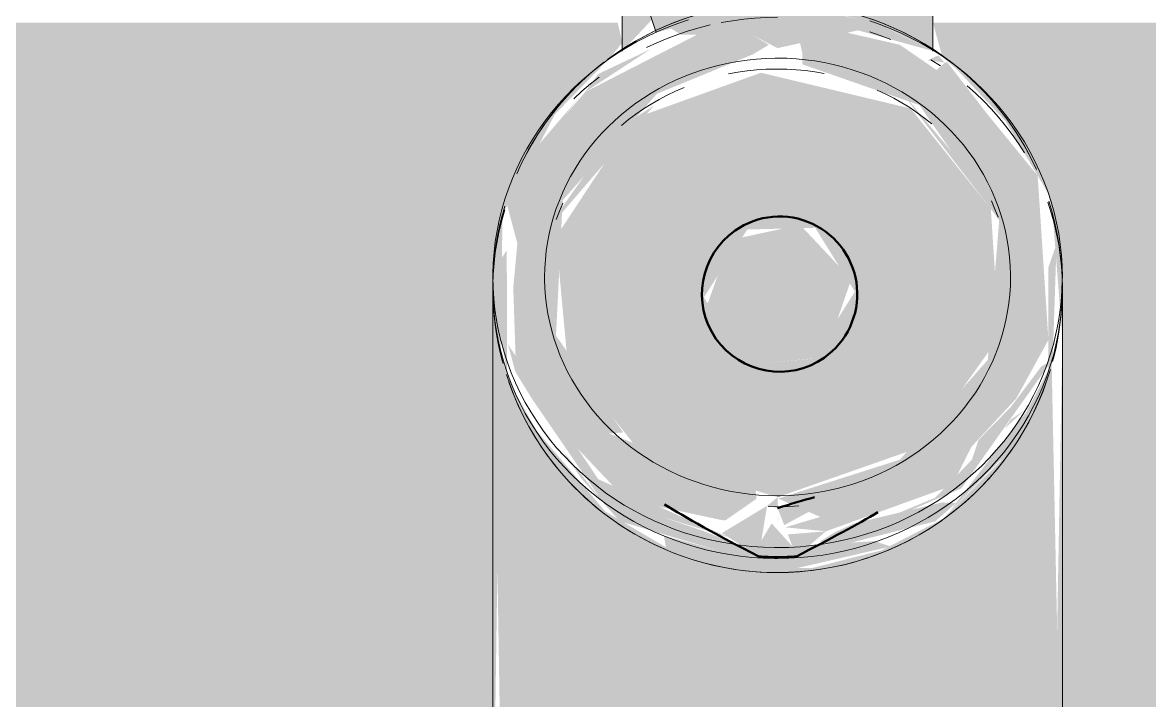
# Model space of a CAD drawing. Header units: inches. Extents: x -4218 to -1814, y 9706 to 12426.
# Drawn here: x -3280.745 to -3276.46, y 11921.538 to 11924.116 of the extents above; entities that cross this region are included whole.
import ezdxf

# ---------------------------------------------------------------- set-up
doc = ezdxf.new("R2010")
doc.units = ezdxf.units.IN
doc.header["$MEASUREMENT"] = 0
for name, color, linetype, lineweight in [('0-1', 7, 'Continuous', 5), ('0-2', 50, 'Continuous', 13), ('A-GENM-1', 11, 'Continuous', 9), ('A-GENM-2', 250, 'Continuous', 9), ('A-GENM-3', 10, 'Continuous', 50), ('Q-CASE-1', 9, 'Continuous', 9)]:
    doc.layers.add(name, color=color, linetype=linetype, lineweight=lineweight)

# ---------------------------------------------------------------- blocks, each defined once
blk = doc.blocks.new('Vanity Cabinet-Double Door - 33_-V73-FLOOR PLAN - 3RD FLOOR')
at = {"layer": 'Q-CASE-1'}
h = blk.add_hatch(color=256, dxfattribs=at)
h.paths.add_polyline_path([(-14.888, -0.75), (-15.0123, -0.75), (-15.0123, -5.0579), (0.7972, -5.0579), (0.7616, -4.9281), (0.704, -4.8773), (0.5221, -4.6841), (0.358, -4.4066), (0.3419, -4.3291), (0.305, -3.8577), (0.3419, -1.7851), (0.3641, -1.7851), (0.3419, -1.707), (0.305, -1.707), (0.305, -0.75), (-13.7623, -0.75)], flags=0)
h.paths.add_polyline_path([(16.4877, -0.75), (2.4704, -0.75), (2.4335, -1.707), (2.4113, -1.707), (2.4412, -1.7851), (2.4704, -1.7851), (2.4335, -4.3291), (2.2343, -4.7089), (2.0241, -4.9248), (1.9783, -4.9807), (1.9956, -5.0579), (16.4877, -5.0579)], flags=0)
blk = doc.blocks.new('kitchen_faucet_14143 - kitchen_faucet_14143-2439044-FLOOR PLAN - 3RD FLOOR')
at = {"layer": 'A-GENM-1'}
for points in [[(2.2638, -0.2802), (2.2638, 1.0827), (0.289, 1.0421), (0.66, 0.8466), (0.8781, 0.6297), (0.9981, 0.3953), (1.0653, 0.1319), (1.0631, -0.1486), (0.9847, -0.4278), (0.8506, -0.6548), (0.6375, -0.8638), (0.4043, -0.9944), (0.2802, -1.0458), (0, -1.0827), (2.2638, -1.0458), (2.2638, -0.5413)], [(0.5364, 0.862), (0.4664, 0.9376), (0.5011, 0.8865)], [(0.8843, -0.1985), (0.8021, -0.0802), (0.7705, -0.0837), (0.5538, -0.6406), (0.5498, -0.5871), (0.1814, -0.8425), (-0.3329, -0.8173), (-0.738, -0.4587), (-0.8881, -0.0936), (-0.9245, -0.0331), (-0.9602, -0.0936), (-0.9829, -0.2669), (-0.7448, -0.7316), (-0.5036, -0.9376), (-0.3191, -1.0297), (-0.1697, -0.9894), (0, -1.005), (0.3089, -0.9947), (0.5211, -0.8295), (0.5471, -0.8206), (0.8051, -0.5769), (0.8831, -0.212)], [(-0.9705, -0.462), (-1.068, -0.1118), (-1.1106, -0.0936), (-6.351, -1.824), (-6.2575, -2.0265), (-6.2397, -2.1741), (-1.009, -0.4746)]]:
    blk.add_hatch(color=256, dxfattribs=at).paths.add_polyline_path(points, flags=0)
h = blk.add_hatch(color=256, dxfattribs=at)
h.paths.add_polyline_path([(-0.9118, 0), (-0.9793, 0.3056), (-0.901, 0.589), (-0.9969, 0.3982), (-1.066, 0.127), (-1.0636, -0.1447), (-0.991, -0.4125), (-0.963, -0.3683), (-0.9602, -0.0936), (-0.9126, -0.002)], flags=0)
h.paths.add_polyline_path([(0.7962, 0), (0.6052, 0.5445), (0.1862, 0.8425), (-0.3002, 0.8107), (-0.6821, 0.506), (-0.8181, -0.0632), (-0.6441, -0.5464), (-0.1935, -0.8425), (0.2737, -0.7992), (0.6454, -0.5062), (0.7811, -0.0492)], flags=0)
h.paths.add_polyline_path([(0.8373, 0), (0.7962, 0), (0.829, -0.0401)], flags=0)
h.paths.add_polyline_path([(0.8858, 0), (0.8578, 0.0079), (0.8854, -0.0012)], flags=0)
h.paths.add_polyline_path([(1.0827, 0), (0.9838, 0.4298), (0.963, 0.3683), (0.9838, 0.0569), (0.8956, -0.0226), (1.0093, -0.0907), (0.984, -0.1308), (1.003, -0.212), (0.9422, -0.4323), (0.9858, -0.4249), (1.0458, -0.2802), (1.0721, -0.0802)], flags=0)
h.paths.add_polyline_path([(0.8506, 0.6548), (0.6375, 0.8638), (0.4206, 0.9876), (0.5364, 0.8943), (0.818, 0.6785)], flags=0)
h.paths.add_polyline_path([(0.8506, -0.6548), (0.4963, -0.9563), (0.6445, -0.8585), (0.8299, -0.6818)], flags=0)
h.paths.add_polyline_path([(0.3219, -1.0285), (-0.1425, -1.0297), (-0.0786, -1.0723), (0, -1.0827), (0.3191, -1.0297)], flags=0)
h.paths.add_polyline_path([(0.3191, 1.0297), (0.2802, 1.0458), (-0.1668, 1.0607), (-0.0786, 1.0297), (0.3, 1.0297)], flags=0)
h.paths.add_polyline_path([(0.2916, -0.1171), (0.0364, -0.2803), (-0.2219, -0.1153), (-0.2285, 0.1429), (0.0146, 0.294), (0.2697, 0.1322), (0.2844, -0.0352)], flags=0)
h.paths.add_polyline_path([(-0.4306, -0.9835), (-0.7246, -0.7543), (-0.4806, -0.9628), (-0.4613, -0.9708)], flags=0)
h.paths.add_polyline_path([(-0.4466, 0.9769), (-0.6531, 0.8518), (-0.4557, 0.9715)], flags=0)
h = blk.add_hatch(color=256, dxfattribs=at)
h.paths.add_polyline_path([(0.9257, 0.1842), (0.7525, 0.6628), (0.6052, 0.7364), (0.4212, 0.907), (0.1978, 1.0297), (-0.4264, 0.9889), (-0.6553, 0.8017), (-0.8118, 0.6808), (-0.8566, 0.6368), (-0.8284, 0.6044), (-0.9246, 0.4645), (-1.0006, 0.1324), (-0.9371, 0.084), (-0.8938, 0.0936), (-0.8502, 0.0936), (-0.6949, 0.5392), (-0.2558, 0.8425), (0.2737, 0.7992), (0.6533, 0.4651), (0.8012, 0.0018), (0.8711, 0.1623), (0.9108, 0.0285)], flags=0)
h.paths.add_polyline_path([(0.0363, 0.9853), (0.0362, 0.9852), (-0.0414, 0.9939)], flags=0)
h = blk.add_hatch(color=256, dxfattribs=at)
h.paths.add_polyline_path([(0.9546, 0.2519), (0.7625, 0.6988), (0.5011, 0.8833), (0.2775, 1.0421), (0.2985, 1.0027), (0.4532, 0.8867), (0.5784, 0.7638), (0.653, 0.7392), (0.7982, 0.5992), (0.9376, 0.2634)], flags=0)
h.paths.add_polyline_path([(-0.2588, 0.8425), (-0.3257, 0.8228), (-0.7302, 0.4842), (-0.6776, 0.5207), (-0.2711, 0.833)], flags=0)
h.paths.add_polyline_path([(-0.8938, 0.0939), (-0.9353, 0.0936), (-0.8939, 0.0936)], flags=0)
h = blk.add_hatch(color=256, dxfattribs=at)
h.paths.add_polyline_path([(0.9838, 0.2208), (0.8877, 0.6), (0.818, 0.6785), (0.816, 0.6259), (0.8954, 0.2923), (0.9292, 0.2175), (0.965, 0.1608), (0.9828, 0.2175)], flags=0)
h.paths.add_polyline_path([(-0.7596, 0.7209), (-0.8841, 0.611), (-0.8655, 0.5701), (-0.8566, 0.6368), (-0.8577, 0.6455), (-0.7647, 0.717)], flags=0)
h = blk.add_hatch(color=256, dxfattribs=at)
h.paths.add_polyline_path([(-0.8999, 0.5906), (-3.9982, 0.5677), (-4.044, 0.5906), (-6.2992, 0.5704), (-6.2992, -0.5906), (-4.172, -0.5505), (-4.1133, -0.5704), (-3.8679, -0.5906), (-2.5781, -0.5704), (-1.0721, -0.0802), (-1.0613, 0.1621), (-0.9889, 0.4176), (-0.901, 0.589)], flags=0)
h.paths.add_polyline_path([(-0.8999, -0.5906), (-1.0197, -0.4781), (-1.3353, -0.5906), (-0.9079, -0.5906)], flags=0)
h.paths.add_polyline_path([(-3.8802, -0.5768), (-4.0429, -0.5704), (-3.9748, -0.571)], flags=0)
h = blk.add_hatch(color=256, dxfattribs=at)
h.paths.add_polyline_path([(0.2916, -0.1171), (0.2649, 0.1774), (-0.0326, 0.2802), (-0.2396, 0.0857), (-0.1824, -0.1784), (0.0725, -0.2707)], flags=0)
h.paths.add_polyline_path([(-6.5243, -2.1523), (-6.6719, -1.8966), (-6.988, -1.9326), (-7.1107, -2.1595), (-6.9672, -2.408), (-6.6531, -2.3754), (-6.5284, -2.1595)], flags=0)
h = blk.add_hatch(color=256, dxfattribs=at)
h.paths.add_polyline_path([(1.0215, 0.0715), (0.9257, 0.1842), (0.9376, 0.0389)], flags=0)
h.paths.add_polyline_path([(0.8373, 0), (0.9023, 0.0252), (0.8381, 0.1444), (0.8247, 0.0607)], flags=0)
h.paths.add_polyline_path([(1.0215, -0.0715), (0.829, -0.0401), (0.9327, -0.212), (1.0159, -0.0802)], flags=0)
h = blk.add_hatch(color=256, dxfattribs=at)
h.paths.add_polyline_path([(1.0093, -0.1985), (0.984, -0.1308), (0.9238, -0.284), (0.7868, -0.6862), (0.6151, -0.8206), (0.7245, -0.7464), (0.8877, -0.6), (1.003, -0.212)], flags=0)
h.paths.add_polyline_path([(0.6607, -0.7517), (0.5211, -0.8658), (0.6502, -0.7638)], flags=0)
h.paths.add_polyline_path([(-0.7448, -0.7316), (-0.9079, -0.4825), (-0.8136, -0.6816), (-0.7541, -0.7249)], flags=0)
h = blk.add_hatch(color=256, dxfattribs=at)
h.paths.add_polyline_path([(0.9467, -0.1898), (0.8692, -0.3683), (0.7277, -0.6818), (0.2159, -1.0248), (0.319, -0.9972), (0.4215, -0.9341), (0.7971, -0.6769), (0.9427, -0.2064)], flags=0)
h.paths.add_polyline_path([(-0.2588, -0.8425), (-0.6931, -0.4702), (-0.6052, -0.6081), (-0.2737, -0.8425)], flags=0)
at = {"layer": 'A-GENM-2'}
for p, q in [((2.2638, 1.0827), (0, 1.0827)), ((-0.8444, 0.6188), (-0.8672, 0.5829)), ((-0.8999, 0.5906), (-6.2992, 0.5906)), ((0.8322, 0), (0.8315, -0.0356)), ((-6.2431, -2.1752), (-0.9705, -0.462)), ((-1.3353, -0.5906), (-0.8999, -0.5906)), ((0, -1.0827), (2.2638, -1.0827))]:
    blk.add_line(p, q, dxfattribs=at)
at = {"layer": 'A-GENM-2', "flags": 128}
for points in [[(-0.0414, 1.0827), (-0.0828, 1.0818), (-0.1241, 1.0792), (-0.1652, 1.0748), (-0.2062, 1.0687), (-0.2469, 1.0609), (-0.2873, 1.0513), (-0.3272, 1.0401), (-0.3667, 1.0272), (-0.4056, 1.0126), (-0.444, 0.9964), (-0.4816, 0.9786), (-0.5186, 0.9592), (-0.5548, 0.9383), (-0.5901, 0.9159), (-0.6246, 0.8921), (-0.658, 0.8668), (-0.6905, 0.8401), (-0.722, 0.8121), (-0.7523, 0.7828), (-0.7815, 0.7523), (-0.8095, 0.7206), (-0.8362, 0.6877), (-0.8617, 0.6538), (-0.8858, 0.6188), (-0.9086, 0.5829), (-0.93, 0.546), (-0.95, 0.5083), (-0.9685, 0.4698), (-0.9856, 0.4305), (-1.0011, 0.3906), (-1.0152, 0.3501)], [(0.2687, 1.0488), (0.2265, 1.0587), (0.184, 1.0669), (0.1412, 1.0734), (0.0982, 1.0782), (0.055, 1.0813), (0.0117, 1.0826), (-0.0316, 1.0822), (-0.0749, 1.0801), (-0.118, 1.0762), (-0.1609, 1.0706), (-0.2036, 1.0634), (-0.246, 1.0544), (-0.288, 1.0437), (-0.3295, 1.0313)], [(0.2687, 1.0488), (0.2265, 1.0587), (0.184, 1.0669), (0.1412, 1.0734), (0.0982, 1.0782), (0.055, 1.0813), (0.0117, 1.0826), (-0.0316, 1.0822), (-0.0749, 1.0801), (-0.118, 1.0762), (-0.1609, 1.0706), (-0.2036, 1.0634), (-0.246, 1.0544), (-0.288, 1.0437), (-0.3295, 1.0313)], [(0.2687, 1.0488), (0.2265, 1.0587), (0.184, 1.0669), (0.1412, 1.0734), (0.0982, 1.0782), (0.055, 1.0813), (0.0117, 1.0826), (-0.0316, 1.0822), (-0.0749, 1.0801), (-0.118, 1.0762), (-0.1609, 1.0706), (-0.2036, 1.0634), (-0.246, 1.0544), (-0.288, 1.0437), (-0.3295, 1.0313)], [(0.2687, 1.0488), (0.2265, 1.0587), (0.184, 1.0669), (0.1412, 1.0734), (0.0982, 1.0782), (0.055, 1.0813), (0.0117, 1.0826), (-0.0316, 1.0822), (-0.0749, 1.0801), (-0.118, 1.0762), (-0.1609, 1.0706), (-0.2036, 1.0634), (-0.246, 1.0544), (-0.288, 1.0437), (-0.3295, 1.0313)], [(0.2687, 1.0488), (0.2265, 1.0587), (0.184, 1.0669), (0.1412, 1.0734), (0.0982, 1.0782), (0.055, 1.0813), (0.0117, 1.0826), (-0.0316, 1.0822), (-0.0749, 1.0801), (-0.118, 1.0762), (-0.1609, 1.0706), (-0.2036, 1.0634), (-0.246, 1.0544), (-0.288, 1.0437), (-0.3295, 1.0313)], [(0.2687, 1.0488), (0.2265, 1.0587), (0.184, 1.0669), (0.1412, 1.0734), (0.0982, 1.0782), (0.055, 1.0813), (0.0117, 1.0826), (-0.0316, 1.0822), (-0.0749, 1.0801), (-0.118, 1.0762), (-0.1609, 1.0706), (-0.2036, 1.0634), (-0.246, 1.0544), (-0.288, 1.0437), (-0.3295, 1.0313)], [(0, 1.0827), (-0.0414, 1.0818), (-0.0827, 1.0792), (-0.1239, 1.0748), (-0.1648, 1.0687), (-0.2055, 1.0609), (-0.2459, 1.0513), (-0.2858, 1.0401), (-0.3253, 1.0272)], [(0.9877, 0), (0.9869, 0.0431), (0.9844, 0.0861), (0.9803, 0.129), (0.9747, 0.1717), (0.9674, 0.2141), (0.9585, 0.2561), (0.948, 0.2978), (0.9359, 0.339), (0.9223, 0.3797), (0.9072, 0.4198), (0.8905, 0.4593), (0.8724, 0.498), (0.8528, 0.5359), (0.8318, 0.573), (0.8093, 0.6092), (0.7856, 0.6444), (0.7604, 0.6787), (0.734, 0.7118), (0.7064, 0.7439), (0.6775, 0.7747), (0.6475, 0.8043), (0.6164, 0.8327), (0.5841, 0.8597), (0.5509, 0.8854), (0.5167, 0.9096), (0.4816, 0.9324), (0.4457, 0.9538), (0.4089, 0.9735), (0.3714, 0.9918), (0.3333, 1.0084), (0.2945, 1.0234), (0.2551, 1.0368), (0.2153, 1.0485), (0.1751, 1.0585), (0.1345, 1.0668), (0.0936, 1.0733), (0.0524, 1.0782), (0.0112, 1.0813), (-0.0302, 1.0826), (-0.0414, 1.0827)], [(1.0291, 0), (1.0282, 0.0431), (1.0258, 0.0861), (1.0217, 0.129), (1.016, 0.1717), (1.0087, 0.2141), (0.9998, 0.2561), (0.9894, 0.2978), (0.9773, 0.339), (0.9637, 0.3797), (0.9486, 0.4198), (0.9319, 0.4593), (0.9138, 0.498), (0.8942, 0.5359), (0.8731, 0.573), (0.8507, 0.6092), (0.8269, 0.6444), (0.8018, 0.6787), (0.7754, 0.7118), (0.7478, 0.7439), (0.7189, 0.7747), (0.6889, 0.8043), (0.6577, 0.8327), (0.6255, 0.8597), (0.5923, 0.8854), (0.5581, 0.9096), (0.523, 0.9324), (0.4871, 0.9538), (0.4503, 0.9735), (0.4128, 0.9918), (0.3747, 1.0084), (0.3359, 1.0234), (0.2965, 1.0368), (0.2567, 1.0485), (0.2164, 1.0585), (0.1758, 1.0668), (0.1349, 1.0733), (0.0938, 1.0782), (0.0525, 1.0813), (0.0112, 1.0826), (0, 1.0827)], [(1.0827, 0), (1.0818, 0.0433), (1.0792, 0.0865), (1.0749, 0.1296), (1.0688, 0.1725), (1.0611, 0.2151), (1.0516, 0.2574), (1.0405, 0.2992), (1.0277, 0.3406), (1.0133, 0.3814), (0.9972, 0.4216), (0.9796, 0.4612), (0.9603, 0.5), (0.9396, 0.538), (0.9173, 0.5751), (0.8936, 0.6113), (0.8684, 0.6466), (0.8419, 0.6808), (0.814, 0.7139), (0.7848, 0.7459), (0.7543, 0.7767), (0.7226, 0.8062), (0.6898, 0.8345), (0.6559, 0.8614), (0.6209, 0.8869), (0.585, 0.911), (0.5481, 0.9337), (0.5103, 0.9549), (0.4717, 0.9745), (0.4324, 0.9926), (0.3923, 1.0091), (0.3516, 1.024), (0.3104, 1.0372)], [(0.8684, 0.6466), (0.8419, 0.6808), (0.814, 0.7139), (0.7848, 0.7459), (0.7543, 0.7767), (0.7226, 0.8062), (0.6898, 0.8345), (0.6559, 0.8614), (0.6209, 0.8869), (0.585, 0.911), (0.5481, 0.9337), (0.5103, 0.9549), (0.4717, 0.9745), (0.4324, 0.9926), (0.3923, 1.0091)], [(0.8684, 0.6466), (0.8419, 0.6808), (0.814, 0.7139), (0.7848, 0.7459), (0.7543, 0.7767), (0.7226, 0.8062), (0.6898, 0.8345), (0.6559, 0.8614), (0.6209, 0.8869), (0.585, 0.911), (0.5481, 0.9337), (0.5103, 0.9549), (0.4717, 0.9745), (0.4324, 0.9926), (0.3923, 1.0091)], [(0.8684, 0.6466), (0.8419, 0.6808), (0.814, 0.7139), (0.7848, 0.7459), (0.7543, 0.7767), (0.7226, 0.8062), (0.6898, 0.8345), (0.6559, 0.8614), (0.6209, 0.8869), (0.585, 0.911), (0.5481, 0.9337), (0.5103, 0.9549), (0.4717, 0.9745), (0.4324, 0.9926), (0.3923, 1.0091)], [(0.8684, 0.6466), (0.8419, 0.6808), (0.814, 0.7139), (0.7848, 0.7459), (0.7543, 0.7767), (0.7226, 0.8062), (0.6898, 0.8345), (0.6559, 0.8614), (0.6209, 0.8869), (0.585, 0.911), (0.5481, 0.9337), (0.5103, 0.9549), (0.4717, 0.9745), (0.4324, 0.9926), (0.3923, 1.0091)], [(0.8684, 0.6466), (0.8419, 0.6808), (0.814, 0.7139), (0.7848, 0.7459), (0.7543, 0.7767), (0.7226, 0.8062), (0.6898, 0.8345), (0.6559, 0.8614), (0.6209, 0.8869), (0.585, 0.911), (0.5481, 0.9337), (0.5103, 0.9549), (0.4717, 0.9745), (0.4324, 0.9926), (0.3923, 1.0091)], [(-0.4506, 0.9845), (-0.4896, 0.9657), (-0.5278, 0.9453), (-0.5652, 0.9235), (-0.6016, 0.9001), (-0.6372, 0.8753), (-0.6717, 0.8492), (-0.7051, 0.8216), (-0.7374, 0.7928), (-0.7685, 0.7626), (-0.7984, 0.7313), (-0.827, 0.6988), (-0.8542, 0.6652), (-0.8802, 0.6305), (-0.9047, 0.5948), (-0.9277, 0.5581), (-0.9493, 0.5206), (-0.9694, 0.4822), (-0.9879, 0.443), (-1.0048, 0.4032), (-1.0201, 0.3627)], [(-0.4506, 0.9845), (-0.4896, 0.9657), (-0.5278, 0.9453), (-0.5652, 0.9235), (-0.6016, 0.9001), (-0.6372, 0.8753), (-0.6717, 0.8492), (-0.7051, 0.8216), (-0.7374, 0.7928), (-0.7685, 0.7626), (-0.7984, 0.7313), (-0.827, 0.6988), (-0.8542, 0.6652)], [(-0.4506, 0.9845), (-0.4896, 0.9657), (-0.5278, 0.9453), (-0.5652, 0.9235), (-0.6016, 0.9001), (-0.6372, 0.8753), (-0.6717, 0.8492), (-0.7051, 0.8216), (-0.7374, 0.7928), (-0.7685, 0.7626), (-0.7984, 0.7313), (-0.827, 0.6988), (-0.8542, 0.6652)], [(-0.4506, 0.9845), (-0.4896, 0.9657), (-0.5278, 0.9453), (-0.5652, 0.9235), (-0.6016, 0.9001), (-0.6372, 0.8753), (-0.6717, 0.8492), (-0.7051, 0.8216), (-0.7374, 0.7928), (-0.7685, 0.7626), (-0.7984, 0.7313), (-0.827, 0.6988), (-0.8542, 0.6652)], [(-0.4506, 0.9845), (-0.4896, 0.9657), (-0.5278, 0.9453), (-0.5652, 0.9235), (-0.6016, 0.9001), (-0.6372, 0.8753), (-0.6717, 0.8492), (-0.7051, 0.8216), (-0.7374, 0.7928), (-0.7685, 0.7626), (-0.7984, 0.7313), (-0.827, 0.6988), (-0.8542, 0.6652)], [(-0.4506, 0.9845), (-0.4896, 0.9657), (-0.5278, 0.9453), (-0.5652, 0.9235), (-0.6016, 0.9001), (-0.6372, 0.8753), (-0.6717, 0.8492), (-0.7051, 0.8216), (-0.7374, 0.7928), (-0.7685, 0.7626), (-0.7984, 0.7313), (-0.827, 0.6988), (-0.8542, 0.6652)], [(-0.5134, 0.9383), (-0.5487, 0.9159), (-0.5832, 0.8921), (-0.6167, 0.8668), (-0.6491, 0.8401), (-0.6806, 0.8121), (-0.7109, 0.7828), (-0.7401, 0.7523), (-0.7681, 0.7206)], [(-0.8736, 0), (-0.8729, 0.0356), (-0.8709, 0.0712), (-0.8675, 0.1067), (-0.8628, 0.142), (-0.8568, 0.177), (-0.8494, 0.2118), (-0.8408, 0.2462), (-0.8308, 0.2802), (-0.8196, 0.3137), (-0.8072, 0.3468), (-0.7935, 0.3792), (-0.7785, 0.411), (-0.7624, 0.4422), (-0.7452, 0.4726), (-0.7268, 0.5023), (-0.7074, 0.5311), (-0.6868, 0.5591), (-0.6653, 0.5862), (-0.6427, 0.6123), (-0.6192, 0.6374), (-0.5948, 0.6615), (-0.5695, 0.6845), (-0.5434, 0.7064), (-0.5165, 0.7272), (-0.4889, 0.7468), (-0.4606, 0.7652), (-0.4316, 0.7824), (-0.402, 0.7983), (-0.3718, 0.813), (-0.3412, 0.8263), (-0.31, 0.8384), (-0.2785, 0.8491), (-0.2466, 0.8585), (-0.2144, 0.8665), (-0.1819, 0.8731), (-0.1492, 0.8784), (-0.1163, 0.8822), (-0.0833, 0.8847), (-0.0503, 0.8858), (-0.0414, 0.8858)], [(-0.0414, 0.8858), (-0.0083, 0.8851), (0.0247, 0.883), (0.0576, 0.8795), (0.0903, 0.8747), (0.1229, 0.8684), (0.1552, 0.8608), (0.1872, 0.8518), (0.2188, 0.8414), (0.2501, 0.8297), (0.2808, 0.8167), (0.3111, 0.8024), (0.3409, 0.7868), (0.37, 0.77), (0.3986, 0.7519), (0.4264, 0.7326), (0.4535, 0.7121), (0.4798, 0.6905), (0.5053, 0.6678), (0.53, 0.644), (0.5537, 0.6192), (0.5765, 0.5933), (0.5983, 0.5665), (0.6192, 0.5388), (0.6389, 0.5102), (0.6576, 0.4807), (0.6751, 0.4505), (0.6915, 0.4195), (0.7068, 0.3879), (0.7208, 0.3556), (0.7336, 0.3227), (0.7452, 0.2893), (0.7555, 0.2554), (0.7645, 0.2211), (0.7722, 0.1864), (0.7786, 0.1514), (0.7836, 0.1162), (0.7874, 0.0808), (0.7897, 0.0452), (0.7908, 0.0096), (0.7908, 0)], [(-0.3305, 0.813), (-0.2998, 0.8263), (-0.2687, 0.8384)], [(-0.8802, 0.6305), (-0.9047, 0.5948), (-0.9277, 0.5581), (-0.9493, 0.5206), (-0.9694, 0.4822), (-0.9879, 0.443), (-1.0048, 0.4032), (-1.0201, 0.3627), (-1.0338, 0.3216), (-1.0458, 0.28), (-1.0562, 0.238), (-1.0649, 0.1955), (-1.0718, 0.1528), (-1.0771, 0.1098), (-1.0806, 0.0666), (-1.0824, 0.0234), (-1.0827, 0)], [(-0.8802, 0.6305), (-0.9047, 0.5948), (-0.9277, 0.5581), (-0.9493, 0.5206), (-0.9694, 0.4822), (-0.9879, 0.443), (-1.0048, 0.4032), (-1.0201, 0.3627), (-1.0338, 0.3216), (-1.0458, 0.28), (-1.0562, 0.238), (-1.0649, 0.1955), (-1.0718, 0.1528), (-1.0771, 0.1098), (-1.0806, 0.0666), (-1.0824, 0.0234), (-1.0827, 0)], [(-0.8802, 0.6305), (-0.9047, 0.5948), (-0.9277, 0.5581), (-0.9493, 0.5206), (-0.9694, 0.4822), (-0.9879, 0.443), (-1.0048, 0.4032), (-1.0201, 0.3627), (-1.0338, 0.3216), (-1.0458, 0.28), (-1.0562, 0.238), (-1.0649, 0.1955), (-1.0718, 0.1528), (-1.0771, 0.1098), (-1.0806, 0.0666), (-1.0824, 0.0234), (-1.0827, 0)], [(-0.8802, 0.6305), (-0.9047, 0.5948), (-0.9277, 0.5581), (-0.9493, 0.5206), (-0.9694, 0.4822), (-0.9879, 0.443), (-1.0048, 0.4032), (-1.0201, 0.3627), (-1.0338, 0.3216), (-1.0458, 0.28), (-1.0562, 0.238), (-1.0649, 0.1955), (-1.0718, 0.1528), (-1.0771, 0.1098), (-1.0806, 0.0666), (-1.0824, 0.0234), (-1.0827, 0)], [(-0.8802, 0.6305), (-0.9047, 0.5948), (-0.9277, 0.5581), (-0.9493, 0.5206), (-0.9694, 0.4822), (-0.9879, 0.443), (-1.0048, 0.4032), (-1.0201, 0.3627), (-1.0338, 0.3216), (-1.0458, 0.28), (-1.0562, 0.238), (-1.0649, 0.1955), (-1.0718, 0.1528), (-1.0771, 0.1098), (-1.0806, 0.0666), (-1.0824, 0.0234), (-1.0827, 0)], [(1.0827, 0), (1.0818, 0.0433), (1.0792, 0.0865), (1.0749, 0.1296), (1.0688, 0.1725), (1.0611, 0.2151), (1.0516, 0.2574), (1.0405, 0.2992), (1.0277, 0.3406), (1.0133, 0.3814), (0.9972, 0.4216), (0.9796, 0.4612), (0.9603, 0.5), (0.9396, 0.538), (0.9173, 0.5751), (0.8936, 0.6113)], [(1.0827, 0), (1.0818, 0.0433), (1.0792, 0.0865), (1.0749, 0.1296), (1.0688, 0.1725), (1.0611, 0.2151), (1.0516, 0.2574), (1.0405, 0.2992), (1.0277, 0.3406), (1.0133, 0.3814), (0.9972, 0.4216), (0.9796, 0.4612), (0.9603, 0.5), (0.9396, 0.538), (0.9173, 0.5751), (0.8936, 0.6113)], [(1.0827, 0), (1.0818, 0.0433), (1.0792, 0.0865), (1.0749, 0.1296), (1.0688, 0.1725), (1.0611, 0.2151), (1.0516, 0.2574), (1.0405, 0.2992), (1.0277, 0.3406), (1.0133, 0.3814), (0.9972, 0.4216), (0.9796, 0.4612), (0.9603, 0.5), (0.9396, 0.538), (0.9173, 0.5751), (0.8936, 0.6113)], [(1.0827, 0), (1.0818, 0.0433), (1.0792, 0.0865), (1.0749, 0.1296), (1.0688, 0.1725), (1.0611, 0.2151), (1.0516, 0.2574), (1.0405, 0.2992), (1.0277, 0.3406), (1.0133, 0.3814), (0.9972, 0.4216), (0.9796, 0.4612), (0.9603, 0.5), (0.9396, 0.538), (0.9173, 0.5751), (0.8936, 0.6113)], [(1.0827, 0), (1.0818, 0.0433), (1.0792, 0.0865), (1.0749, 0.1296), (1.0688, 0.1725), (1.0611, 0.2151), (1.0516, 0.2574), (1.0405, 0.2992), (1.0277, 0.3406), (1.0133, 0.3814), (0.9972, 0.4216), (0.9796, 0.4612), (0.9603, 0.5), (0.9396, 0.538), (0.9173, 0.5751), (0.8936, 0.6113)], [(-0.7521, 0.3792), (-0.7372, 0.411), (-0.7211, 0.4422), (-0.7038, 0.4726), (-0.6854, 0.5023), (-0.666, 0.5311), (-0.6454, 0.5591), (-0.6239, 0.5862)], [(-0.9442, 0.4305), (-0.9598, 0.3906), (-0.9738, 0.3501)], [(-0.8322, 0), (-0.8315, 0.0356), (-0.8295, 0.0712), (-0.8261, 0.1067), (-0.8214, 0.142), (-0.8154, 0.177)], [(0.8287, 0.0808), (0.8311, 0.0452), (0.8322, 0.0096), (0.8322, 0)], [(-1.0827, 0), (-1.0818, -0.0433), (-1.0792, -0.0865), (-1.0749, -0.1296), (-1.0688, -0.1725), (-1.0611, -0.2151), (-1.0516, -0.2574), (-1.0405, -0.2992), (-1.0277, -0.3406), (-1.0133, -0.3814), (-0.9972, -0.4216), (-0.9796, -0.4612), (-0.9603, -0.5), (-0.9396, -0.538), (-0.9173, -0.5751), (-0.8936, -0.6113), (-0.8684, -0.6466)], [(-1.0827, 0), (-1.0818, -0.0433), (-1.0792, -0.0865), (-1.0749, -0.1296), (-1.0688, -0.1725), (-1.0611, -0.2151), (-1.0516, -0.2574), (-1.0405, -0.2992), (-1.0277, -0.3406), (-1.0133, -0.3814), (-0.9972, -0.4216), (-0.9796, -0.4612), (-0.9603, -0.5), (-0.9396, -0.538), (-0.9173, -0.5751), (-0.8936, -0.6113)], [(-1.0827, 0), (-1.0818, -0.0433), (-1.0792, -0.0865), (-1.0749, -0.1296), (-1.0688, -0.1725), (-1.0611, -0.2151), (-1.0516, -0.2574), (-1.0405, -0.2992), (-1.0277, -0.3406), (-1.0133, -0.3814), (-0.9972, -0.4216), (-0.9796, -0.4612), (-0.9603, -0.5), (-0.9396, -0.538), (-0.9173, -0.5751), (-0.8936, -0.6113)], [(-1.0827, 0), (-1.0818, -0.0433), (-1.0792, -0.0865), (-1.0749, -0.1296), (-1.0688, -0.1725), (-1.0611, -0.2151), (-1.0516, -0.2574), (-1.0405, -0.2992), (-1.0277, -0.3406), (-1.0133, -0.3814), (-0.9972, -0.4216), (-0.9796, -0.4612), (-0.9603, -0.5), (-0.9396, -0.538), (-0.9173, -0.5751), (-0.8936, -0.6113)], [(-1.0827, 0), (-1.0818, -0.0433), (-1.0792, -0.0865), (-1.0749, -0.1296), (-1.0688, -0.1725), (-1.0611, -0.2151), (-1.0516, -0.2574), (-1.0405, -0.2992), (-1.0277, -0.3406), (-1.0133, -0.3814), (-0.9972, -0.4216), (-0.9796, -0.4612), (-0.9603, -0.5), (-0.9396, -0.538), (-0.9173, -0.5751), (-0.8936, -0.6113)], [(-1.0827, 0), (-1.0818, -0.0433), (-1.0792, -0.0865), (-1.0749, -0.1296), (-1.0688, -0.1725), (-1.0611, -0.2151), (-1.0516, -0.2574), (-1.0405, -0.2992), (-1.0277, -0.3406), (-1.0133, -0.3814), (-0.9972, -0.4216), (-0.9796, -0.4612), (-0.9603, -0.5), (-0.9396, -0.538), (-0.9173, -0.5751), (-0.8936, -0.6113)], [(-1.0187, -0.339), (-1.0051, -0.3797), (-0.9899, -0.4198), (-0.9733, -0.4593), (-0.9552, -0.498), (-0.9356, -0.5359), (-0.9145, -0.573), (-0.8921, -0.6092), (-0.8683, -0.6444), (-0.8432, -0.6787), (-0.8168, -0.7118), (-0.7891, -0.7439), (-0.7603, -0.7747), (-0.7303, -0.8043), (-0.6991, -0.8327), (-0.6669, -0.8597), (-0.6337, -0.8854), (-0.5995, -0.9096), (-0.5644, -0.9324), (-0.5284, -0.9538), (-0.4917, -0.9735), (-0.4542, -0.9918), (-0.416, -1.0084), (-0.3772, -1.0234), (-0.3379, -1.0368), (-0.2981, -1.0485), (-0.2578, -1.0585), (-0.2172, -1.0668), (-0.1763, -1.0733), (-0.1352, -1.0782), (-0.0939, -1.0813), (-0.0526, -1.0826), (-0.0414, -1.0827)], [(-1.0291, 0), (-1.0282, -0.0431), (-1.0258, -0.0861), (-1.0217, -0.129), (-1.016, -0.1717), (-1.0087, -0.2141)], [(-0.0414, -0.8858), (-0.0744, -0.8851), (-0.1074, -0.883), (-0.1403, -0.8795), (-0.1731, -0.8747), (-0.2056, -0.8684), (-0.2379, -0.8608), (-0.2699, -0.8518), (-0.3016, -0.8414), (-0.3328, -0.8297), (-0.3636, -0.8167), (-0.3939, -0.8024), (-0.4237, -0.7868), (-0.4528, -0.77), (-0.4813, -0.7519), (-0.5092, -0.7326), (-0.5363, -0.7121), (-0.5626, -0.6905), (-0.5881, -0.6678), (-0.6127, -0.644), (-0.6365, -0.6192), (-0.6593, -0.5933), (-0.6811, -0.5665), (-0.7019, -0.5388), (-0.7217, -0.5102), (-0.7403, -0.4807), (-0.7579, -0.4505), (-0.7743, -0.4195), (-0.7895, -0.3879), (-0.8036, -0.3556), (-0.8164, -0.3227), (-0.8279, -0.2893), (-0.8382, -0.2554), (-0.8472, -0.2211), (-0.8549, -0.1864), (-0.8613, -0.1514), (-0.8664, -0.1162), (-0.8701, -0.0808), (-0.8725, -0.0452), (-0.8735, -0.0096), (-0.8736, 0)], [(-0.8136, -0.1864), (-0.8199, -0.1514), (-0.825, -0.1162), (-0.8287, -0.0808), (-0.8311, -0.0452), (-0.8322, -0.0096), (-0.8322, 0)], [(-0.0414, -1.0827), (0, -1.0818), (0.0413, -1.0792), (0.0825, -1.0748), (0.1234, -1.0687), (0.1641, -1.0609), (0.2045, -1.0513), (0.2444, -1.0401), (0.2839, -1.0272), (0.3229, -1.0126), (0.3612, -0.9964), (0.3989, -0.9786), (0.4358, -0.9592), (0.472, -0.9383), (0.5073, -0.9159), (0.5418, -0.8921), (0.5753, -0.8668), (0.6078, -0.8401), (0.6392, -0.8121), (0.6695, -0.7828), (0.6987, -0.7523), (0.7267, -0.7206), (0.7534, -0.6877), (0.7789, -0.6538), (0.8031, -0.6188), (0.8258, -0.5829), (0.8473, -0.546), (0.8672, -0.5083), (0.8858, -0.4698), (0.9028, -0.4305), (0.9184, -0.3906), (0.9324, -0.3501), (0.9449, -0.309), (0.9558, -0.2674), (0.9651, -0.2255), (0.9728, -0.1831), (0.979, -0.1405), (0.9835, -0.0977), (0.9864, -0.0547), (0.9876, -0.0116), (0.9877, 0)], [(0.7908, 0), (0.7901, -0.0356), (0.7881, -0.0712), (0.7848, -0.1067), (0.7801, -0.142), (0.774, -0.177), (0.7667, -0.2118), (0.758, -0.2462), (0.7481, -0.2802), (0.7369, -0.3137), (0.7244, -0.3468), (0.7107, -0.3792), (0.6958, -0.411), (0.6797, -0.4422), (0.6624, -0.4726), (0.6441, -0.5023), (0.6246, -0.5311), (0.6041, -0.5591), (0.5825, -0.5862), (0.56, -0.6123), (0.5365, -0.6374), (0.5121, -0.6615), (0.4868, -0.6845), (0.4607, -0.7064), (0.4338, -0.7272), (0.4061, -0.7468), (0.3778, -0.7652), (0.3488, -0.7824), (0.3192, -0.7983), (0.2891, -0.813), (0.2584, -0.8263), (0.2273, -0.8384), (0.1957, -0.8491), (0.1638, -0.8585), (0.1316, -0.8665), (0.0991, -0.8731), (0.0664, -0.8784), (0.0336, -0.8822), (0.0006, -0.8847), (-0.0325, -0.8858), (-0.0414, -0.8858)], [(0, -1.0827), (0.0414, -1.0818), (0.0827, -1.0792), (0.1239, -1.0748), (0.1648, -1.0687), (0.2055, -1.0609), (0.2459, -1.0513), (0.2858, -1.0401), (0.3253, -1.0272), (0.3642, -1.0126), (0.4026, -0.9964), (0.4403, -0.9786), (0.4772, -0.9592), (0.5134, -0.9383), (0.5487, -0.9159), (0.5832, -0.8921), (0.6167, -0.8668), (0.6491, -0.8401), (0.6806, -0.8121), (0.7109, -0.7828), (0.7401, -0.7523), (0.7681, -0.7206), (0.7948, -0.6877), (0.8203, -0.6538), (0.8444, -0.6188), (0.8672, -0.5829), (0.8886, -0.546), (0.9086, -0.5083), (0.9272, -0.4698), (0.9442, -0.4305), (0.9598, -0.3906), (0.9738, -0.3501), (0.9863, -0.309), (0.9972, -0.2674), (1.0065, -0.2255), (1.0142, -0.1831), (1.0204, -0.1405), (1.0249, -0.0977), (1.0277, -0.0547), (1.029, -0.0116), (1.0291, 0)], [(0.3295, -1.0313), (0.3704, -1.0173), (0.4108, -1.0017), (0.4506, -0.9845), (0.4896, -0.9657), (0.5278, -0.9453), (0.5652, -0.9235), (0.6016, -0.9001), (0.6372, -0.8753), (0.6717, -0.8492), (0.7051, -0.8216), (0.7374, -0.7928), (0.7685, -0.7626), (0.7984, -0.7313), (0.827, -0.6988), (0.8542, -0.6652), (0.8802, -0.6305), (0.9047, -0.5948), (0.9277, -0.5581), (0.9493, -0.5206), (0.9694, -0.4822), (0.9879, -0.443), (1.0048, -0.4032), (1.0201, -0.3627), (1.0338, -0.3216), (1.0458, -0.28), (1.0562, -0.238), (1.0649, -0.1955), (1.0718, -0.1528), (1.0771, -0.1098), (1.0806, -0.0666), (1.0824, -0.0234), (1.0827, 0)], [(0.8957, -0.6079), (0.9047, -0.5948), (0.9277, -0.5581), (0.9493, -0.5206), (0.9694, -0.4822), (0.9879, -0.443), (1.0048, -0.4032), (1.0201, -0.3627), (1.0338, -0.3216), (1.0458, -0.28), (1.0562, -0.238), (1.0649, -0.1955), (1.0718, -0.1528), (1.0771, -0.1098), (1.0806, -0.0666), (1.0824, -0.0234), (1.0827, 0)], [(0.8957, -0.6079), (0.9047, -0.5948), (0.9277, -0.5581), (0.9493, -0.5206), (0.9694, -0.4822), (0.9879, -0.443), (1.0048, -0.4032), (1.0201, -0.3627), (1.0338, -0.3216), (1.0458, -0.28), (1.0562, -0.238), (1.0649, -0.1955), (1.0718, -0.1528), (1.0771, -0.1098), (1.0806, -0.0666), (1.0824, -0.0234), (1.0827, 0)], [(0.8957, -0.6079), (0.9047, -0.5948), (0.9277, -0.5581), (0.9493, -0.5206), (0.9694, -0.4822), (0.9879, -0.443), (1.0048, -0.4032), (1.0201, -0.3627), (1.0338, -0.3216), (1.0458, -0.28), (1.0562, -0.238), (1.0649, -0.1955), (1.0718, -0.1528), (1.0771, -0.1098), (1.0806, -0.0666), (1.0824, -0.0234), (1.0827, 0)], [(0.8957, -0.6079), (0.9047, -0.5948), (0.9277, -0.5581), (0.9493, -0.5206), (0.9694, -0.4822), (0.9879, -0.443), (1.0048, -0.4032), (1.0201, -0.3627), (1.0338, -0.3216), (1.0458, -0.28), (1.0562, -0.238), (1.0649, -0.1955), (1.0718, -0.1528), (1.0771, -0.1098), (1.0806, -0.0666), (1.0824, -0.0234), (1.0827, 0)], [(0.8957, -0.6079), (0.9047, -0.5948), (0.9277, -0.5581), (0.9493, -0.5206), (0.9694, -0.4822), (0.9879, -0.443), (1.0048, -0.4032), (1.0201, -0.3627), (1.0338, -0.3216), (1.0458, -0.28), (1.0562, -0.238), (1.0649, -0.1955), (1.0718, -0.1528), (1.0771, -0.1098), (1.0806, -0.0666), (1.0824, -0.0234), (1.0827, 0)], [(-0.9998, -0.2561), (-0.9894, -0.2978), (-0.9773, -0.339), (-0.9637, -0.3797), (-0.9486, -0.4198), (-0.9319, -0.4593), (-0.9138, -0.498)], [(-0.6179, -0.5933), (-0.6397, -0.5665), (-0.6605, -0.5388), (-0.6803, -0.5102), (-0.699, -0.4807), (-0.7165, -0.4505), (-0.7329, -0.4195), (-0.7482, -0.3879), (-0.7622, -0.3556)], [(-0.8419, -0.6808), (-0.814, -0.7139), (-0.7848, -0.7459), (-0.7543, -0.7767), (-0.7226, -0.8062), (-0.6898, -0.8345), (-0.6559, -0.8614), (-0.6209, -0.8869), (-0.585, -0.911), (-0.5481, -0.9337), (-0.5103, -0.9549), (-0.4717, -0.9745)], [(-0.8419, -0.6808), (-0.814, -0.7139), (-0.7848, -0.7459), (-0.7543, -0.7767), (-0.7226, -0.8062), (-0.6898, -0.8345), (-0.6559, -0.8614), (-0.6209, -0.8869), (-0.585, -0.911), (-0.5481, -0.9337), (-0.5103, -0.9549), (-0.4717, -0.9745)], [(-0.8419, -0.6808), (-0.814, -0.7139), (-0.7848, -0.7459), (-0.7543, -0.7767), (-0.7226, -0.8062), (-0.6898, -0.8345), (-0.6559, -0.8614), (-0.6209, -0.8869), (-0.585, -0.911), (-0.5481, -0.9337), (-0.5103, -0.9549), (-0.4717, -0.9745)], [(-0.8419, -0.6808), (-0.814, -0.7139), (-0.7848, -0.7459), (-0.7543, -0.7767), (-0.7226, -0.8062), (-0.6898, -0.8345), (-0.6559, -0.8614), (-0.6209, -0.8869), (-0.585, -0.911), (-0.5481, -0.9337), (-0.5103, -0.9549), (-0.4717, -0.9745)], [(-0.8419, -0.6808), (-0.814, -0.7139), (-0.7848, -0.7459), (-0.7543, -0.7767), (-0.7226, -0.8062), (-0.6898, -0.8345), (-0.6559, -0.8614), (-0.6209, -0.8869), (-0.585, -0.911), (-0.5481, -0.9337), (-0.5103, -0.9549), (-0.4717, -0.9745)], [(-0.8419, -0.6808), (-0.814, -0.7139), (-0.7848, -0.7459), (-0.7543, -0.7767), (-0.7226, -0.8062), (-0.6898, -0.8345), (-0.6559, -0.8614), (-0.6209, -0.8869), (-0.585, -0.911), (-0.5481, -0.9337), (-0.5103, -0.9549), (-0.4717, -0.9745)], [(-0.8018, -0.6787), (-0.7754, -0.7118), (-0.7478, -0.7439), (-0.7189, -0.7747)], [(0.4108, -1.0017), (0.4506, -0.9845), (0.4896, -0.9657), (0.5278, -0.9453), (0.5652, -0.9235), (0.6016, -0.9001), (0.6372, -0.8753), (0.6717, -0.8492), (0.7051, -0.8216), (0.7374, -0.7928), (0.7685, -0.7626), (0.7984, -0.7313), (0.827, -0.6988), (0.8542, -0.6652)], [(0.4108, -1.0017), (0.4506, -0.9845), (0.4896, -0.9657), (0.5278, -0.9453), (0.5652, -0.9235), (0.6016, -0.9001), (0.6372, -0.8753), (0.6717, -0.8492), (0.7051, -0.8216), (0.7374, -0.7928), (0.7685, -0.7626), (0.7984, -0.7313), (0.827, -0.6988), (0.8542, -0.6652)], [(0.4108, -1.0017), (0.4506, -0.9845), (0.4896, -0.9657), (0.5278, -0.9453), (0.5652, -0.9235), (0.6016, -0.9001), (0.6372, -0.8753), (0.6717, -0.8492), (0.7051, -0.8216), (0.7374, -0.7928), (0.7685, -0.7626), (0.7984, -0.7313), (0.827, -0.6988), (0.8542, -0.6652)], [(0.4108, -1.0017), (0.4506, -0.9845), (0.4896, -0.9657), (0.5278, -0.9453), (0.5652, -0.9235), (0.6016, -0.9001), (0.6372, -0.8753), (0.6717, -0.8492), (0.7051, -0.8216), (0.7374, -0.7928), (0.7685, -0.7626), (0.7984, -0.7313), (0.827, -0.6988), (0.8542, -0.6652)], [(0.4108, -1.0017), (0.4506, -0.9845), (0.4896, -0.9657), (0.5278, -0.9453), (0.5652, -0.9235), (0.6016, -0.9001), (0.6372, -0.8753), (0.6717, -0.8492), (0.7051, -0.8216), (0.7374, -0.7928), (0.7685, -0.7626), (0.7984, -0.7313), (0.827, -0.6988), (0.8542, -0.6652)], [(-0.2602, -0.8414), (-0.2914, -0.8297), (-0.3222, -0.8167)], [(-0.3104, -1.0372), (-0.2687, -1.0488), (-0.2265, -1.0587), (-0.184, -1.0669), (-0.1412, -1.0734), (-0.0982, -1.0782), (-0.055, -1.0813), (-0.0117, -1.0826), (0.0316, -1.0822), (0.0749, -1.0801), (0.118, -1.0762), (0.1609, -1.0706), (0.2036, -1.0634), (0.246, -1.0544), (0.288, -1.0437)], [(-0.3104, -1.0372), (-0.2687, -1.0488), (-0.2265, -1.0587), (-0.184, -1.0669), (-0.1412, -1.0734), (-0.0982, -1.0782), (-0.055, -1.0813), (-0.0117, -1.0826), (0.0316, -1.0822), (0.0749, -1.0801), (0.118, -1.0762), (0.1609, -1.0706), (0.2036, -1.0634), (0.246, -1.0544), (0.288, -1.0437)], [(-0.3104, -1.0372), (-0.2687, -1.0488), (-0.2265, -1.0587), (-0.184, -1.0669), (-0.1412, -1.0734), (-0.0982, -1.0782), (-0.055, -1.0813), (-0.0117, -1.0826), (0.0316, -1.0822), (0.0749, -1.0801), (0.118, -1.0762), (0.1609, -1.0706), (0.2036, -1.0634), (0.246, -1.0544), (0.288, -1.0437)], [(-0.3104, -1.0372), (-0.2687, -1.0488), (-0.2265, -1.0587), (-0.184, -1.0669), (-0.1412, -1.0734), (-0.0982, -1.0782), (-0.055, -1.0813), (-0.0117, -1.0826), (0.0316, -1.0822), (0.0749, -1.0801), (0.118, -1.0762), (0.1609, -1.0706), (0.2036, -1.0634), (0.246, -1.0544), (0.288, -1.0437)], [(-0.3104, -1.0372), (-0.2687, -1.0488), (-0.2265, -1.0587), (-0.184, -1.0669), (-0.1412, -1.0734), (-0.0982, -1.0782), (-0.055, -1.0813), (-0.0117, -1.0826), (0.0316, -1.0822), (0.0749, -1.0801), (0.118, -1.0762), (0.1609, -1.0706), (0.2036, -1.0634), (0.246, -1.0544), (0.288, -1.0437)], [(-0.3104, -1.0372), (-0.2687, -1.0488), (-0.2265, -1.0587), (-0.184, -1.0669), (-0.1412, -1.0734), (-0.0982, -1.0782), (-0.055, -1.0813), (-0.0117, -1.0826), (0.0316, -1.0822), (0.0749, -1.0801), (0.118, -1.0762), (0.1609, -1.0706), (0.2036, -1.0634), (0.246, -1.0544), (0.288, -1.0437)], [(-0.2965, -1.0368), (-0.2567, -1.0485), (-0.2164, -1.0585), (-0.1758, -1.0668), (-0.1349, -1.0733), (-0.0938, -1.0782), (-0.0525, -1.0813), (-0.0112, -1.0826), (0, -1.0827)]]:
    blk.add_lwpolyline(points, dxfattribs=at)
at = {"layer": 'A-GENM-2'}
for start, end in [(75, 105), (37.5889, 70.8476), (114.5564, 142.4111), (145.3367, 180), (360, 35.1858), (180, 214.4524), (325.5476, 360), (217.5889, 246.3625), (289.3548, 322.4111), (255, 285)]:
    blk.add_arc((0, 0), 1.0827, start, end, dxfattribs=at)
at = {"layer": 'A-GENM-3'}
for start, end in [(35.0319, 215.0319), (215.0319, 35.0319)]:
    blk.add_arc((0.0239, 0.0076), 0.2953, start, end, dxfattribs=at)
for points in [[(1.0215, 0.0715), (0.9544, 0.2019), (0.8984, 0.3052), (0.8533, 0.3814)], [(0.7957, 0.1409), (0.8081, 0.0975), (0.822, 0.0505), (0.8373, 0)], [(1.0237, 0), (1.0238, 0.0119), (1.0236, 0.0358), (1.0223, 0.0596), (1.0215, 0.0715)], [(1.0215, -0.0715), (1.0223, -0.0596), (1.0236, -0.0358), (1.0238, -0.0119), (1.0237, 0)], [(0.8237, -0.4299), (0.873, -0.3515), (0.9389, -0.232), (1.0215, -0.0715)]]:
    blk.add_open_spline(points, degree=3, dxfattribs=at)
blk = doc.blocks.new('CTR - 1st Phase - Unit Layouts_rvt-1-FLOOR PLAN - 3RD FLOOR')
at = {"layer": '0-2'}
for name, p, rotation in [('kitchen_faucet_14143 - kitchen_faucet_14143-2439044-FLOOR PLAN - 3RD FLOOR', (-3277.8737, 11923.1071), 269.9999999999501), ('Vanity Cabinet-Double Door - 33_-V73-FLOOR PLAN - 3RD FLOOR', (-3276.486, 11919.0582), 180)]:
    blk.add_blockref(name, p, dxfattribs=dict(at, rotation=rotation))

msp = doc.modelspace()

# ---------------------------------------------------------------- block references
at = {"layer": '0-1'}
msp.add_blockref('CTR - 1st Phase - Unit Layouts_rvt-1-FLOOR PLAN - 3RD FLOOR', (0, 0), dxfattribs=at)

doc.saveas('drawing.dxf')
